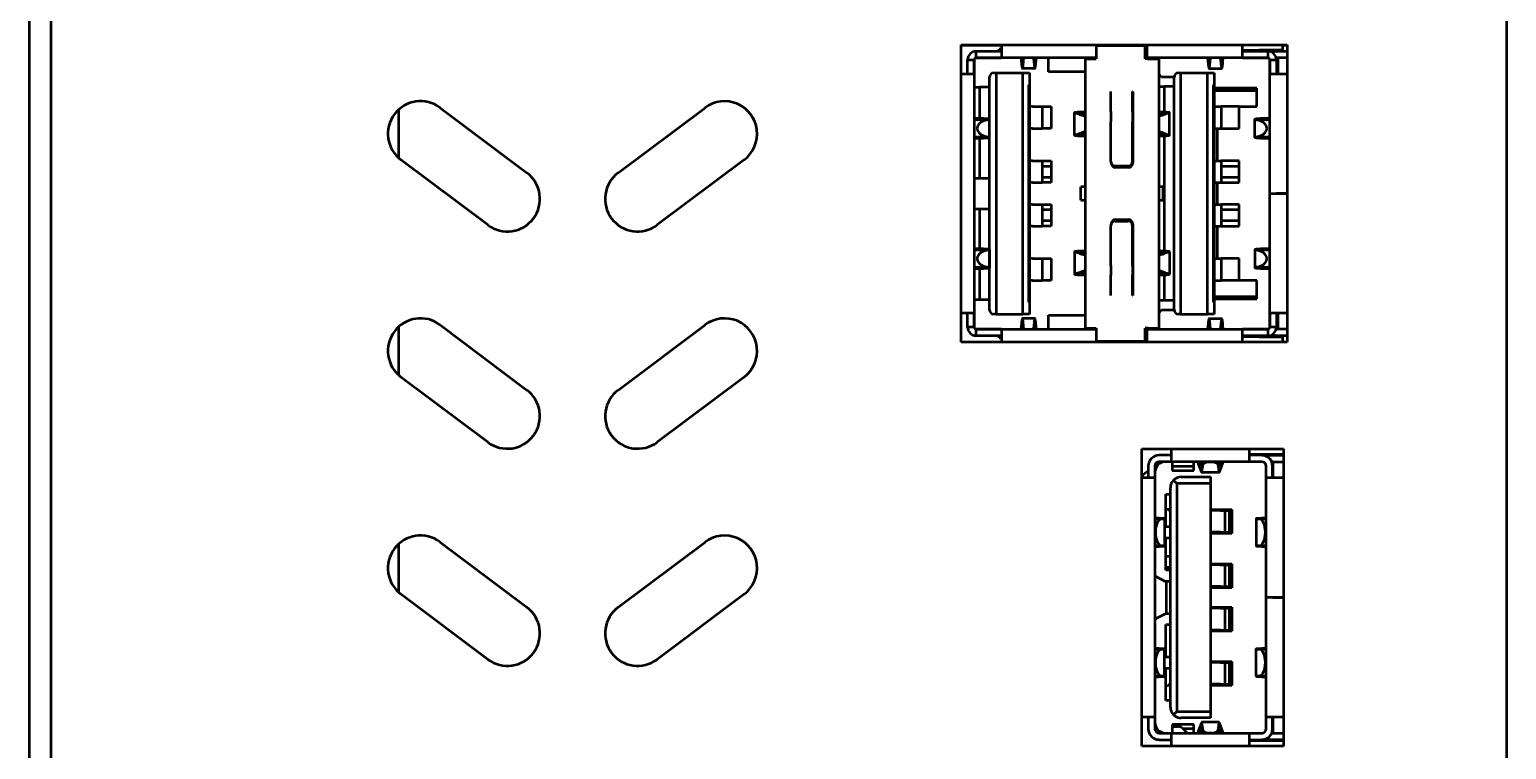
# Model space of a CAD drawing. Header units: millimetres. Extents: x 1642 to 3661, y -191 to 991.
# Drawn here: x 1944 to 2012, y 765.2 to 798.4 of the extents above; entities that cross this region are included whole.
import ezdxf

# ---------------------------------------------------------------- set-up
doc = ezdxf.new("R2010")
doc.units = ezdxf.units.MM
doc.header["$LTSCALE"] = 3.5
doc.layers.add('외형선(ISO)', color=7, linetype='Continuous', lineweight=50)

msp = doc.modelspace()

# ---------------------------------------------------------------- linework, layer by layer
at = {"layer": '외형선(ISO)'}
for p, q in [((1944.957, 725.062), (1944.957, 866.762)), ((2011.957, 865.762), (2011.957, 723.562)), ((1943.957, 753.262), (1943.957, 835.762)), ((1986.847, 797.662), (2001.867, 797.662)), ((1986.847, 783.962), (1986.847, 797.662)), ((1988.707, 797.662), (1988.707, 797.372)), ((1993.107, 797.604), (1993.107, 797.662)), ((1995.407, 797.662), (1995.407, 797.372)), ((1999.807, 797.372), (1999.807, 797.662)), ((2001.647, 797.662), (2001.647, 797.412)), ((2001.867, 797.662), (2001.867, 783.962)), ((1986.847, 797.639), (1988.707, 797.639)), ((1987.137, 796.962), (1987.447, 796.962)), ((1987.137, 796.312), (1987.137, 796.962)), ((1987.447, 796.962), (1987.447, 784.662)), ((1987.447, 796.312), (1987.447, 796.962)), ((1987.447, 796.962), (1987.447, 796.962)), ((1987.547, 797.372), (1988.707, 797.372)), ((1987.547, 797.062), (1987.547, 797.372)), ((1993.067, 797.062), (1987.547, 797.062)), ((1987.547, 797.062), (1988.707, 797.062)), ((1987.547, 797.062), (1987.547, 797.062)), ((1988.707, 797.462), (1988.597, 797.462)), ((1988.597, 797.372), (1988.597, 797.462)), ((1988.707, 797.372), (1988.707, 797.062)), ((1989.653, 796.631), (1989.61, 797.061)), ((1989.66, 796.897), (1989.643, 797.062)), ((1989.687, 797.062), (1989.676, 796.913)), ((1990.239, 796.913), (1990.227, 797.062)), ((1990.271, 797.062), (1990.255, 796.897)), ((1990.304, 797.061), (1990.262, 796.631)), ((1990.867, 796.41), (1990.867, 797.062)), ((1992.567, 797.014), (1993.067, 797.014)), ((1992.567, 797.014), (1992.567, 784.614)), ((1993.067, 797.604), (1993.067, 797.314)), ((1993.067, 797.314), (1993.067, 797.014)), ((1993.107, 797.639), (1995.407, 797.639)), ((1993.107, 797.624), (1995.327, 797.624)), ((1995.327, 797.314), (1995.327, 797.624)), ((1995.407, 797.412), (1995.327, 797.412)), ((1995.327, 797.372), (1995.407, 797.372)), ((1995.327, 797.014), (1995.327, 797.314)), ((2000.967, 797.062), (1995.327, 797.062)), ((1995.327, 797.062), (1995.407, 797.062)), ((1995.447, 797.014), (1995.327, 797.014)), ((1995.407, 797.372), (1995.407, 797.062)), ((1995.447, 797.014), (1995.947, 797.014)), ((1995.867, 797.014), (1995.867, 797.062)), ((1995.947, 797.014), (1995.947, 784.614)), ((1998.253, 796.631), (1998.21, 797.061)), ((1998.26, 796.897), (1998.243, 797.062)), ((1998.287, 797.062), (1998.276, 796.913)), ((1998.839, 796.913), (1998.827, 797.062)), ((1998.871, 797.062), (1998.855, 796.897)), ((1998.904, 797.061), (1998.862, 796.631)), ((1999.807, 797.412), (2000.564, 797.412)), ((1999.807, 797.062), (1999.807, 797.372)), ((1999.807, 797.372), (2000.967, 797.372)), ((1999.807, 797.062), (2000.967, 797.062)), ((2000.547, 797.412), (2000.587, 797.372)), ((2000.705, 797.412), (2000.564, 797.412)), ((2001.588, 797.412), (2000.705, 797.412)), ((2000.967, 797.372), (2000.967, 797.062)), ((2000.967, 797.362), (2001.867, 797.362)), ((2000.967, 797.062), (2000.967, 797.062)), ((2001.067, 796.962), (2001.067, 796.312)), ((2001.067, 796.962), (2001.067, 796.962)), ((2001.067, 790.813), (2001.067, 796.962)), ((2001.067, 796.962), (2001.377, 796.962)), ((2001.447, 797.062), (2001.355, 797.062)), ((2001.377, 796.962), (2001.377, 796.312)), ((2001.867, 797.062), (2001.447, 797.062)), ((2001.447, 796.312), (2001.447, 797.062)), ((2001.647, 797.412), (2001.588, 797.412)), ((2001.647, 797.639), (2001.867, 797.639)), ((2001.647, 797.402), (2001.647, 797.412)), ((2001.647, 797.402), (2001.647, 797.362)), ((1987.137, 796.312), (1986.847, 796.312)), ((1987.447, 796.312), (1987.137, 796.312)), ((1988.357, 796.362), (1988.457, 796.362)), ((1988.457, 796.362), (1988.457, 785.262)), ((1988.457, 796.362), (1989.697, 796.362)), ((1990.248, 796.562), (1989.667, 796.562)), ((1989.706, 796.946), (1989.684, 796.662)), ((1989.697, 796.362), (1989.997, 796.362)), ((1989.697, 785.262), (1989.697, 796.362)), ((1989.997, 796.362), (1989.997, 795.812)), ((1990.231, 796.662), (1990.209, 796.946)), ((1992.567, 796.41), (1990.867, 796.41)), ((1996.073, 796.162), (1995.947, 796.314)), ((1996.857, 796.362), (1996.957, 796.362)), ((1996.957, 796.362), (1996.957, 785.262)), ((1996.957, 796.362), (1998.197, 796.362)), ((1998.197, 796.362), (1998.497, 796.362)), ((1998.197, 785.262), (1998.197, 796.362)), ((1998.267, 796.562), (1998.848, 796.562)), ((1998.306, 796.946), (1998.284, 796.662)), ((1998.497, 796.362), (1998.497, 795.812)), ((1998.831, 796.662), (1998.809, 796.946)), ((2001.377, 796.312), (2001.067, 796.312)), ((2001.767, 796.312), (2001.377, 796.312)), ((1987.447, 795.712), (1987.697, 795.712)), ((1987.697, 795.712), (1987.697, 794.264)), ((1988.157, 795.712), (1987.697, 795.712)), ((1988.157, 785.462), (1988.157, 796.162)), ((1989.947, 795.812), (1989.947, 785.812)), ((1989.997, 795.812), (1989.947, 795.812)), ((1989.997, 795.812), (1989.997, 785.812)), ((1995.947, 795.737), (1996.197, 795.737)), ((1996.657, 796.162), (1996.073, 796.162)), ((1996.197, 795.737), (1996.197, 794.559)), ((1996.657, 795.737), (1996.197, 795.737)), ((1996.657, 785.462), (1996.657, 796.162)), ((1998.497, 795.812), (1998.447, 795.812)), ((1998.447, 795.812), (1998.447, 785.812)), ((1998.497, 795.812), (1998.497, 785.812)), ((2000.457, 795.662), (1998.497, 795.662)), ((1999.457, 795.662), (1999.457, 795.562)), ((2000.457, 794.812), (2000.457, 795.662)), ((1993.747, 795.285), (1993.747, 795.514)), ((1993.747, 794.584), (1993.747, 795.285)), ((1994.747, 795.514), (1994.757, 795.514)), ((1994.747, 795.285), (1994.747, 795.514)), ((1994.757, 795.36), (1994.747, 795.36)), ((1994.747, 794.584), (1994.747, 795.285)), ((1994.757, 795.514), (1994.757, 792.214)), ((1998.497, 795.562), (2000.457, 795.562)), ((1960.957, 792.444), (1960.957, 794.68)), ((1962.857, 794.762), (1966.857, 791.762)), ((1971.057, 791.762), (1975.057, 794.762)), ((1987.651, 794.246), (1987.447, 794.251)), ((1987.76, 794.262), (1987.454, 794.269)), ((1990.129, 794.812), (1989.997, 794.812)), ((1990.129, 794.812), (1990.581, 794.812)), ((1990.581, 794.812), (1990.997, 794.812)), ((1990.581, 794.812), (1990.581, 793.812)), ((1990.997, 794.812), (1990.997, 793.812)), ((1992.067, 793.498), (1992.067, 794.53)), ((1992.562, 794.567), (1992.418, 794.563)), ((1992.545, 794.546), (1992.567, 794.547)), ((1992.545, 794.513), (1992.545, 794.513)), ((1993.747, 794.584), (1993.747, 794.127)), ((1994.747, 794.584), (1994.747, 794.127)), ((1995.947, 794.547), (1995.969, 794.546)), ((1996.097, 794.563), (1995.953, 794.567)), ((1995.969, 794.513), (1995.97, 794.513)), ((1996.447, 793.498), (1996.447, 794.53)), ((1998.514, 794.812), (1998.497, 794.812)), ((1998.514, 794.812), (1998.821, 794.812)), ((1999.657, 794.812), (1998.821, 794.812)), ((1998.821, 794.812), (1998.821, 793.812)), ((1999.657, 794.812), (2000.457, 794.812)), ((1999.657, 793.812), (1999.657, 794.812)), ((2001.061, 794.269), (2000.755, 794.262)), ((2001.067, 794.251), (2000.863, 794.246)), ((1987.61, 794.211), (1987.712, 794.215)), ((1988.149, 793.394), (1988.149, 794.23)), ((1990.129, 793.812), (1989.997, 793.812)), ((1990.129, 793.812), (1990.581, 793.812)), ((1990.997, 793.812), (1990.581, 793.812)), ((1993.747, 792.287), (1993.747, 794.127)), ((1994.747, 792.287), (1994.747, 794.127)), ((1998.514, 793.812), (1998.497, 793.812)), ((1998.514, 793.812), (1998.821, 793.812)), ((1998.657, 792.312), (1998.657, 793.812)), ((1998.821, 793.812), (1999.657, 793.812)), ((2000.365, 793.394), (2000.365, 794.23)), ((2000.803, 794.215), (2000.905, 794.211)), ((1987.447, 793.373), (1987.651, 793.377)), ((1987.454, 793.355), (1987.76, 793.362)), ((1987.712, 793.409), (1987.61, 793.413)), ((1987.697, 793.36), (1987.697, 791.512)), ((1992.418, 793.465), (1992.562, 793.461)), ((1992.545, 793.515), (1992.545, 793.515)), ((1992.567, 793.48), (1992.545, 793.481)), ((1995.969, 793.481), (1995.947, 793.48)), ((1995.953, 793.461), (1996.097, 793.465)), ((1995.97, 793.515), (1995.969, 793.515)), ((1996.197, 793.468), (1996.197, 788.159)), ((2000.755, 793.362), (2001.061, 793.355)), ((2000.905, 793.413), (2000.803, 793.409)), ((2000.863, 793.377), (2001.067, 793.373)), ((1965.057, 789.362), (1961.057, 792.362)), ((1976.857, 792.362), (1972.857, 789.362)), ((1990.129, 792.312), (1989.997, 792.312)), ((1990.129, 792.312), (1990.581, 792.312)), ((1990.581, 792.312), (1990.997, 792.312)), ((1990.581, 792.312), (1990.581, 791.312)), ((1990.997, 792.312), (1990.997, 791.312)), ((1993.757, 792.214), (1993.757, 792.225)), ((1994.745, 792.26), (1994.757, 792.26)), ((1998.514, 792.312), (1998.497, 792.312)), ((1998.514, 792.312), (1998.821, 792.312)), ((1999.657, 792.312), (1998.821, 792.312)), ((1998.821, 792.312), (1998.821, 791.312)), ((1999.657, 791.312), (1999.657, 792.312)), ((1990.997, 792.062), (1990.581, 792.062)), ((1990.581, 791.562), (1990.997, 791.562)), ((1993.947, 792.087), (1994.547, 792.087)), ((1994.557, 792.014), (1993.957, 792.014)), ((1999.657, 792.062), (1998.821, 792.062)), ((1998.821, 791.562), (1999.657, 791.562)), ((1987.447, 791.512), (1987.452, 791.512)), ((1987.452, 791.512), (1988.053, 791.512)), ((1988.053, 791.512), (1988.157, 791.512)), ((1990.129, 791.312), (1989.997, 791.312)), ((1990.129, 791.312), (1990.581, 791.312)), ((1990.997, 791.312), (1990.581, 791.312)), ((1992.367, 790.501), (1992.367, 791.126)), ((1996.147, 790.501), (1996.147, 791.126)), ((1998.514, 791.312), (1998.497, 791.312)), ((1998.514, 791.312), (1998.821, 791.312)), ((1998.657, 790.312), (1998.657, 791.312)), ((1998.821, 791.312), (1999.657, 791.312)), ((1990.129, 790.312), (1989.997, 790.312)), ((1990.129, 790.312), (1990.581, 790.312)), ((1990.581, 790.312), (1990.997, 790.312)), ((1990.581, 790.312), (1990.581, 789.312)), ((1990.997, 790.312), (1990.997, 789.312)), ((1998.514, 790.312), (1998.497, 790.312)), ((1998.514, 790.312), (1998.821, 790.312)), ((1999.657, 790.312), (1998.821, 790.312)), ((1998.821, 790.312), (1998.821, 789.312)), ((1999.657, 789.312), (1999.657, 790.312)), ((2001.067, 790.813), (2001.377, 790.813)), ((2001.067, 790.811), (2001.377, 790.811)), ((2001.067, 784.662), (2001.067, 790.811)), ((2001.377, 790.813), (2001.867, 790.813)), ((2001.867, 790.811), (2001.377, 790.811)), ((2001.447, 790.811), (2001.447, 790.813)), ((1987.447, 790.112), (1987.452, 790.112)), ((1987.452, 790.112), (1988.053, 790.112)), ((1987.697, 790.112), (1987.697, 788.264)), ((1988.053, 790.112), (1988.157, 790.112)), ((1990.997, 790.062), (1990.581, 790.062)), ((1990.581, 789.562), (1990.997, 789.562)), ((1993.947, 789.54), (1994.547, 789.54)), ((1993.957, 789.614), (1994.557, 789.614)), ((1999.657, 790.062), (1998.821, 790.062)), ((1998.821, 789.562), (1999.657, 789.562)), ((1990.129, 789.312), (1989.997, 789.312)), ((1990.129, 789.312), (1990.581, 789.312)), ((1990.997, 789.312), (1990.581, 789.312)), ((1993.747, 787.5), (1993.747, 789.34)), ((1993.757, 789.403), (1993.757, 789.414)), ((1994.746, 789.364), (1994.757, 789.364)), ((1994.747, 787.5), (1994.747, 789.34)), ((1994.757, 789.414), (1994.757, 786.114)), ((1998.514, 789.312), (1998.497, 789.312)), ((1998.514, 789.312), (1998.821, 789.312)), ((1998.657, 787.812), (1998.657, 789.312)), ((1998.821, 789.312), (1999.657, 789.312)), ((1987.651, 788.246), (1987.447, 788.251)), ((1987.76, 788.262), (1987.454, 788.269)), ((1987.61, 788.211), (1987.712, 788.215)), ((1988.149, 788.23), (1988.149, 787.394)), ((1992.067, 788.13), (1992.067, 787.098)), ((1992.562, 788.167), (1992.418, 788.163)), ((1992.545, 788.146), (1992.567, 788.147)), ((1995.947, 788.147), (1995.969, 788.146)), ((1996.097, 788.163), (1995.953, 788.167)), ((1996.447, 788.13), (1996.447, 787.098)), ((2000.365, 788.23), (2000.365, 787.394)), ((2001.061, 788.269), (2000.755, 788.262)), ((2000.803, 788.215), (2000.905, 788.211)), ((2001.067, 788.251), (2000.863, 788.246)), ((1990.129, 787.812), (1989.997, 787.812)), ((1990.129, 787.812), (1990.581, 787.812)), ((1990.581, 787.812), (1990.997, 787.812)), ((1990.581, 787.812), (1990.581, 786.812)), ((1990.997, 787.812), (1990.997, 786.812)), ((1992.545, 788.113), (1992.545, 788.113)), ((1993.747, 787.5), (1993.747, 787.044)), ((1994.747, 787.5), (1994.747, 787.044)), ((1995.969, 788.113), (1995.97, 788.113)), ((1998.514, 787.812), (1998.497, 787.812)), ((1998.514, 787.812), (1998.821, 787.812)), ((1999.657, 787.812), (1998.821, 787.812)), ((1998.821, 787.812), (1998.821, 786.812)), ((1999.657, 786.812), (1999.657, 787.812)), ((1987.447, 787.373), (1987.651, 787.377)), ((1987.454, 787.355), (1987.76, 787.362)), ((1987.712, 787.409), (1987.61, 787.413)), ((1987.697, 787.36), (1987.697, 785.912)), ((1990.129, 786.812), (1989.997, 786.812)), ((1990.129, 786.812), (1990.581, 786.812)), ((1990.997, 786.812), (1990.581, 786.812)), ((1992.418, 787.065), (1992.562, 787.061)), ((1992.545, 787.115), (1992.545, 787.115)), ((1992.567, 787.08), (1992.545, 787.081)), ((1993.747, 786.342), (1993.747, 787.044)), ((1994.747, 786.342), (1994.747, 787.044)), ((1995.969, 787.081), (1995.947, 787.08)), ((1995.953, 787.061), (1996.097, 787.065)), ((1995.97, 787.115), (1995.969, 787.115)), ((1996.197, 787.068), (1996.197, 785.887)), ((1998.514, 786.812), (1998.497, 786.812)), ((1998.514, 786.812), (1998.821, 786.812)), ((1999.657, 786.812), (1998.821, 786.812)), ((2000.457, 786.812), (1999.657, 786.812)), ((2000.457, 785.962), (2000.457, 786.812)), ((2000.755, 787.362), (2001.061, 787.355)), ((2000.905, 787.413), (2000.803, 787.409)), ((2000.863, 787.377), (2001.067, 787.373)), ((1993.747, 786.114), (1993.747, 786.342)), ((1994.747, 786.114), (1994.747, 786.342)), ((1994.757, 786.264), (1994.747, 786.264)), ((1994.757, 786.114), (1994.747, 786.114)), ((1987.697, 785.912), (1987.447, 785.912)), ((1988.157, 785.912), (1987.697, 785.912)), ((1989.947, 785.812), (1989.997, 785.812)), ((1989.997, 785.812), (1989.997, 785.262)), ((1996.197, 785.887), (1995.947, 785.887)), ((1995.947, 785.31), (1996.074, 785.462)), ((1996.074, 785.462), (1996.657, 785.462)), ((1996.657, 785.887), (1996.197, 785.887)), ((1998.447, 785.812), (1998.497, 785.812)), ((1998.497, 786.062), (2000.457, 786.062)), ((1998.497, 785.962), (2000.457, 785.962)), ((1998.497, 785.812), (1998.497, 785.262)), ((1999.457, 785.962), (1999.457, 786.062)), ((1962.857, 784.762), (1966.857, 781.762)), ((1971.057, 781.762), (1975.057, 784.762)), ((1986.847, 785.312), (1987.137, 785.312)), ((1987.137, 784.662), (1987.137, 785.312)), ((1987.137, 785.312), (1987.447, 785.312)), ((1987.447, 784.662), (1987.447, 785.312)), ((1988.457, 785.262), (1988.357, 785.262)), ((1988.457, 785.262), (1989.697, 785.262)), ((1989.61, 784.563), (1989.653, 784.993)), ((1989.643, 784.562), (1989.66, 784.727)), ((1990.248, 785.062), (1989.667, 785.062)), ((1989.684, 784.962), (1989.706, 784.678)), ((1989.997, 785.262), (1989.697, 785.262)), ((1990.209, 784.678), (1990.231, 784.962)), ((1990.255, 784.727), (1990.271, 784.562)), ((1990.262, 784.993), (1990.304, 784.563)), ((1990.867, 785.214), (1992.567, 785.214)), ((1990.867, 784.562), (1990.867, 785.214)), ((1996.957, 785.262), (1996.857, 785.262)), ((1996.957, 785.262), (1998.197, 785.262)), ((1998.497, 785.262), (1998.197, 785.262)), ((1998.21, 784.563), (1998.253, 784.993)), ((1998.243, 784.562), (1998.26, 784.727)), ((1998.267, 785.062), (1998.848, 785.062)), ((1998.284, 784.962), (1998.306, 784.678)), ((1998.809, 784.678), (1998.831, 784.962)), ((1998.855, 784.727), (1998.871, 784.562)), ((1998.862, 784.993), (1998.904, 784.563)), ((2001.067, 785.312), (2001.377, 785.312)), ((2001.067, 785.312), (2001.067, 784.662)), ((2001.377, 785.312), (2001.767, 785.312)), ((2001.377, 785.312), (2001.377, 784.662)), ((2001.447, 784.562), (2001.447, 785.312)), ((1960.957, 782.444), (1960.957, 784.68)), ((1987.447, 784.662), (1987.137, 784.662)), ((1987.447, 784.662), (1987.447, 784.662)), ((1987.547, 784.252), (1987.547, 784.562)), ((1987.547, 784.562), (1987.547, 784.562)), ((1987.547, 784.562), (1993.067, 784.562)), ((1988.707, 784.562), (1987.547, 784.562)), ((1988.707, 784.252), (1987.547, 784.252)), ((1988.597, 784.162), (1988.597, 784.252)), ((1988.597, 784.162), (1988.707, 784.162)), ((1988.707, 784.562), (1988.707, 784.252)), ((1988.707, 784.252), (1988.707, 783.962)), ((1989.676, 784.711), (1989.687, 784.562)), ((1990.227, 784.562), (1990.239, 784.711)), ((1992.567, 784.614), (1993.067, 784.614)), ((1993.067, 784.614), (1993.067, 784.314)), ((1993.067, 784.314), (1993.067, 784.024)), ((1995.447, 784.614), (1995.327, 784.614)), ((1995.327, 784.314), (1995.327, 784.614)), ((1995.327, 784.562), (2000.967, 784.562)), ((1995.407, 784.562), (1995.327, 784.562)), ((1995.327, 784.004), (1995.327, 784.314)), ((1995.407, 784.252), (1995.327, 784.252)), ((1995.327, 784.212), (1995.407, 784.212)), ((1995.407, 784.562), (1995.407, 784.252)), ((1995.407, 784.252), (1995.407, 783.962)), ((1995.447, 784.614), (1995.947, 784.614)), ((1995.867, 784.562), (1995.867, 784.614)), ((1998.276, 784.711), (1998.287, 784.562)), ((1998.827, 784.562), (1998.839, 784.711)), ((2000.967, 784.562), (1999.807, 784.562)), ((1999.807, 784.252), (1999.807, 784.562)), ((2000.967, 784.252), (1999.807, 784.252)), ((1999.807, 783.962), (1999.807, 784.252)), ((2000.564, 784.212), (1999.807, 784.212)), ((2000.547, 784.212), (2000.587, 784.252)), ((2000.564, 784.212), (2000.705, 784.212)), ((2000.705, 784.212), (2001.588, 784.212)), ((2000.967, 784.562), (2000.967, 784.562)), ((2000.967, 784.562), (2000.967, 784.252)), ((2001.867, 784.262), (2000.967, 784.262)), ((2001.377, 784.662), (2001.067, 784.662)), ((2001.067, 784.662), (2001.067, 784.662)), ((2001.447, 784.562), (2001.355, 784.562)), ((2001.867, 784.562), (2001.447, 784.562)), ((2001.588, 784.212), (2001.647, 784.212)), ((2001.647, 784.262), (2001.647, 784.222)), ((2001.647, 784.222), (2001.647, 784.212)), ((2001.647, 784.212), (2001.647, 783.962)), ((2001.867, 783.962), (1986.847, 783.962)), ((1993.107, 783.962), (1993.107, 784.024)), ((1995.327, 784.004), (1993.107, 784.004)), ((1994.457, 783.962), (1994.457, 784.004)), ((1965.057, 779.362), (1961.057, 782.362)), ((1976.857, 782.362), (1972.857, 779.362)), ((1995.167, 779.062), (2001.687, 779.062)), ((1995.167, 765.362), (1995.167, 779.062)), ((1996.527, 778.762), (1995.967, 778.762)), ((1996.527, 779.062), (1996.527, 778.772)), ((1996.527, 778.772), (1996.527, 778.462)), ((2000.127, 778.772), (2000.127, 779.062)), ((2000.127, 778.812), (2001.687, 778.812)), ((2000.127, 778.462), (2000.127, 778.772)), ((2000.687, 778.762), (2000.127, 778.762)), ((2000.687, 778.762), (2001.687, 778.762)), ((2000.742, 778.812), (2000.692, 778.762)), ((2001.442, 778.812), (2001.492, 778.762)), ((2001.687, 779.062), (2001.687, 765.362)), ((1995.467, 778.262), (1995.467, 777.712)), ((1995.767, 778.262), (1995.767, 777.712)), ((1995.767, 778.262), (1995.777, 778.262)), ((1995.777, 778.262), (1995.867, 778.262)), ((1996.527, 778.462), (1995.967, 778.462)), ((2000.127, 778.462), (1996.527, 778.462)), ((1996.567, 778.462), (1996.567, 778.062)), ((1996.567, 778.262), (1997.567, 778.262)), ((1996.567, 778.062), (1997.567, 778.062)), ((1997.567, 778.062), (1997.567, 778.462)), ((1997.739, 778.446), (1997.739, 778.462)), ((1997.739, 778.446), (1997.91, 777.969)), ((1997.842, 778.462), (1997.912, 778.266)), ((1998.737, 777.959), (1997.917, 777.959)), ((1997.928, 778.292), (1997.955, 778.462)), ((1997.932, 778.006), (1997.986, 778.345)), ((1998.669, 778.345), (1998.722, 778.006)), ((1998.7, 778.462), (1998.727, 778.292)), ((1998.742, 778.266), (1998.813, 778.462)), ((1998.744, 777.969), (1998.916, 778.446)), ((1998.916, 778.462), (1998.916, 778.446)), ((2000.687, 778.462), (2000.127, 778.462)), ((2000.887, 777.712), (2000.887, 778.262)), ((2001.217, 778.462), (2001.146, 778.462)), ((2001.187, 777.712), (2001.187, 778.262)), ((2001.217, 778.462), (2001.687, 778.462)), ((2001.217, 777.712), (2001.217, 778.462)), ((1995.457, 777.712), (1995.167, 777.712)), ((1995.767, 777.712), (1995.457, 777.712)), ((1995.767, 777.712), (1995.767, 766.712)), ((1996.487, 767.162), (1996.487, 777.262)), ((1996.787, 777.462), (1996.634, 777.615)), ((1998.327, 777.462), (1996.787, 777.462)), ((1996.787, 777.462), (1996.787, 766.962)), ((1996.987, 777.762), (1998.327, 777.762)), ((1998.327, 777.762), (1998.327, 777.462)), ((1998.327, 777.462), (1998.327, 766.962)), ((2001.197, 777.712), (2000.887, 777.712)), ((2000.887, 772.213), (2000.887, 777.712)), ((2001.687, 777.712), (2001.197, 777.712)), ((1996.267, 775.462), (1996.267, 776.962)), ((1996.267, 776.962), (1996.487, 776.962)), ((1996.367, 776.262), (1996.267, 776.262)), ((1996.467, 776.162), (1996.467, 775.462)), ((1998.327, 776.262), (1999.307, 776.262)), ((1998.791, 776.212), (1998.327, 776.212)), ((1998.791, 776.212), (1999.008, 776.212)), ((1999.007, 776.262), (1999.007, 776.212)), ((1999.008, 776.212), (1999.207, 776.212)), ((1999.008, 775.212), (1999.008, 776.212)), ((1999.207, 776.262), (1999.207, 776.212)), ((1999.307, 776.212), (1999.207, 776.212)), ((1999.207, 775.212), (1999.207, 776.212)), ((1999.307, 776.262), (1999.307, 775.162)), ((1995.881, 775.847), (1995.767, 775.855)), ((1995.767, 775.83), (1995.872, 775.836)), ((1996.159, 775.85), (1995.782, 775.876)), ((1996.07, 775.828), (1996.145, 775.833)), ((1996.217, 775.842), (1996.217, 774.582)), ((1996.487, 775.462), (1996.267, 775.462)), ((1998.791, 775.212), (1998.327, 775.212)), ((1998.791, 775.212), (1999.008, 775.212)), ((1999.007, 775.212), (1999.007, 775.162)), ((1999.008, 775.212), (1999.207, 775.212)), ((1999.207, 775.212), (1999.207, 775.162)), ((1999.307, 775.212), (1999.207, 775.212)), ((2000.437, 775.842), (2000.437, 774.582)), ((2000.873, 775.876), (2000.496, 775.85)), ((2000.509, 775.833), (2000.584, 775.828)), ((2000.887, 775.855), (2000.774, 775.847)), ((2000.782, 775.836), (2000.887, 775.83)), ((1960.957, 772.444), (1960.957, 774.68)), ((1962.857, 774.762), (1966.857, 771.762)), ((1971.057, 771.762), (1975.057, 774.762)), ((1995.872, 774.588), (1995.767, 774.594)), ((1995.767, 774.569), (1995.881, 774.577)), ((1995.782, 774.547), (1996.159, 774.573)), ((1996.145, 774.591), (1996.07, 774.596)), ((1996.267, 773.462), (1996.267, 774.962)), ((1996.267, 774.962), (1996.487, 774.962)), ((1996.467, 774.962), (1996.467, 773.462)), ((1999.307, 775.162), (1998.327, 775.162)), ((2000.496, 774.573), (2000.873, 774.547)), ((2000.584, 774.596), (2000.509, 774.591)), ((2000.774, 774.577), (2000.887, 774.569)), ((2000.887, 774.594), (2000.782, 774.588)), ((1996.267, 774.12), (1996.467, 774.12)), ((1996.279, 772.928), (1995.78, 773.199)), ((1996.267, 773.609), (1996.467, 773.609)), ((1996.487, 773.462), (1996.267, 773.462)), ((1998.327, 773.762), (1999.307, 773.762)), ((1998.791, 773.712), (1998.327, 773.712)), ((1998.791, 773.712), (1999.008, 773.712)), ((1999.007, 773.762), (1999.007, 773.712)), ((1999.008, 773.712), (1999.207, 773.712)), ((1999.008, 772.712), (1999.008, 773.712)), ((1999.207, 773.762), (1999.207, 773.712)), ((1999.307, 773.712), (1999.207, 773.712)), ((1999.207, 772.712), (1999.207, 773.712)), ((1999.307, 773.762), (1999.307, 772.662)), ((1996.267, 772.934), (1996.267, 772.962)), ((1996.267, 772.962), (1996.487, 772.962)), ((1996.284, 772.923), (1996.284, 771.481)), ((1996.467, 772.962), (1996.467, 771.462)), ((1998.791, 772.712), (1998.327, 772.712)), ((1999.307, 772.662), (1998.327, 772.662)), ((1998.791, 772.712), (1999.008, 772.712)), ((1999.007, 772.712), (1999.007, 772.662)), ((1999.008, 772.712), (1999.207, 772.712)), ((1999.307, 772.712), (1999.207, 772.712)), ((1999.207, 772.712), (1999.207, 772.662)), ((1965.057, 769.362), (1961.057, 772.362)), ((1976.857, 772.362), (1972.857, 769.362)), ((2001.197, 772.213), (2000.887, 772.213)), ((2000.887, 766.712), (2000.887, 772.211)), ((2001.197, 772.211), (2000.887, 772.211)), ((2000.967, 772.211), (2000.967, 772.213)), ((2001.197, 772.213), (2001.687, 772.213)), ((2001.687, 772.211), (2001.197, 772.211)), ((1995.78, 771.224), (1996.279, 771.476)), ((1996.267, 771.462), (1996.267, 771.47)), ((1996.487, 771.462), (1996.267, 771.462)), ((1998.327, 771.762), (1999.307, 771.762)), ((1998.791, 771.712), (1998.327, 771.712)), ((1998.791, 771.712), (1999.008, 771.712)), ((1999.007, 771.762), (1999.007, 771.712)), ((1999.008, 771.712), (1999.207, 771.712)), ((1999.008, 770.712), (1999.008, 771.712)), ((1999.207, 771.762), (1999.207, 771.712)), ((1999.307, 771.712), (1999.207, 771.712)), ((1999.207, 770.712), (1999.207, 771.712)), ((1999.307, 771.762), (1999.307, 770.662)), ((1996.267, 769.462), (1996.267, 770.962)), ((1996.267, 770.962), (1996.487, 770.962)), ((1996.467, 770.962), (1996.467, 769.462)), ((1998.791, 770.712), (1998.327, 770.712)), ((1999.307, 770.662), (1998.327, 770.662)), ((1998.791, 770.712), (1999.008, 770.712)), ((1999.007, 770.712), (1999.007, 770.662)), ((1999.008, 770.712), (1999.207, 770.712)), ((1999.307, 770.712), (1999.207, 770.712)), ((1999.207, 770.712), (1999.207, 770.662)), ((1995.881, 769.847), (1995.767, 769.855)), ((1995.767, 769.83), (1995.872, 769.836)), ((1996.159, 769.85), (1995.782, 769.876)), ((1996.07, 769.828), (1996.145, 769.833)), ((1996.217, 768.582), (1996.217, 769.842)), ((2000.437, 768.582), (2000.437, 769.842)), ((2000.873, 769.876), (2000.496, 769.85)), ((2000.509, 769.833), (2000.584, 769.828)), ((2000.887, 769.855), (2000.774, 769.847)), ((2000.782, 769.836), (2000.887, 769.83)), ((1996.487, 769.462), (1996.267, 769.462)), ((1998.327, 769.262), (1999.307, 769.262)), ((1998.791, 769.212), (1998.327, 769.212)), ((1998.791, 769.212), (1999.008, 769.212)), ((1999.007, 769.262), (1999.007, 769.212)), ((1999.008, 769.212), (1999.207, 769.212)), ((1999.008, 768.212), (1999.008, 769.212)), ((1999.207, 769.262), (1999.207, 769.212)), ((1999.307, 769.212), (1999.207, 769.212)), ((1999.207, 768.212), (1999.207, 769.212)), ((1999.307, 769.262), (1999.307, 768.162)), ((1995.872, 768.588), (1995.767, 768.594)), ((1995.767, 768.569), (1995.881, 768.577)), ((1995.782, 768.547), (1996.159, 768.573)), ((1996.145, 768.591), (1996.07, 768.596)), ((1996.267, 767.462), (1996.267, 768.962)), ((1996.267, 768.962), (1996.487, 768.962)), ((1996.467, 768.962), (1996.467, 768.262)), ((2000.496, 768.573), (2000.873, 768.547)), ((2000.584, 768.596), (2000.509, 768.591)), ((2000.774, 768.577), (2000.887, 768.569)), ((2000.887, 768.594), (2000.782, 768.588)), ((1996.267, 768.162), (1996.367, 768.162)), ((1998.791, 768.212), (1998.327, 768.212)), ((1999.307, 768.162), (1998.327, 768.162)), ((1998.791, 768.212), (1999.008, 768.212)), ((1999.007, 768.212), (1999.007, 768.162)), ((1999.008, 768.212), (1999.207, 768.212)), ((1999.207, 768.212), (1999.207, 768.162)), ((1999.307, 768.212), (1999.207, 768.212)), ((1996.487, 767.462), (1996.267, 767.462)), ((1995.167, 766.712), (1995.457, 766.712)), ((1995.457, 766.712), (1995.767, 766.712)), ((1995.467, 766.712), (1995.467, 766.162)), ((1995.767, 766.712), (1995.767, 766.162)), ((1996.567, 766.362), (1996.567, 765.962)), ((1997.567, 766.362), (1996.567, 766.362)), ((1996.634, 766.808), (1996.787, 766.962)), ((1996.787, 766.962), (1998.327, 766.962)), ((1998.327, 766.662), (1996.987, 766.662)), ((1997.567, 765.962), (1997.567, 766.362)), ((1997.91, 766.455), (1997.739, 765.978)), ((1998.737, 766.464), (1997.917, 766.464)), ((1997.986, 766.079), (1997.932, 766.418)), ((1998.327, 766.962), (1998.327, 766.662)), ((1998.722, 766.418), (1998.669, 766.079)), ((1998.916, 765.978), (1998.744, 766.455)), ((2000.887, 766.162), (2000.887, 766.712)), ((2000.887, 766.712), (2001.197, 766.712)), ((2001.187, 766.162), (2001.187, 766.712)), ((2001.197, 766.712), (2001.687, 766.712)), ((2001.217, 765.962), (2001.217, 766.712)), ((1995.767, 766.162), (1995.777, 766.162)), ((1995.867, 766.162), (1995.777, 766.162)), ((1995.967, 765.962), (1996.527, 765.962)), ((1996.176, 765.97), (1996.167, 765.962)), ((1996.527, 765.962), (2000.127, 765.962)), ((1996.527, 765.962), (1996.527, 765.652)), ((1996.592, 766.262), (1996.843, 766.262)), ((1997.055, 766.174), (1997.267, 765.962)), ((1997.567, 766.162), (1997.067, 766.162)), ((1997.912, 766.158), (1997.842, 765.962)), ((1997.955, 765.962), (1997.928, 766.132)), ((1998.727, 766.132), (1998.7, 765.962)), ((1998.813, 765.962), (1998.742, 766.158)), ((2000.127, 765.962), (2000.687, 765.962)), ((2000.127, 765.652), (2000.127, 765.962)), ((2001.217, 765.962), (2001.146, 765.962)), ((2001.217, 765.962), (2001.687, 765.962)), ((2001.687, 765.362), (1995.167, 765.362)), ((1995.876, 765.67), (1995.867, 765.662)), ((1995.967, 765.662), (1995.867, 765.662)), ((1995.967, 765.662), (1996.527, 765.662)), ((1996.527, 765.652), (1996.527, 765.362)), ((2000.127, 765.662), (2000.687, 765.662)), ((2000.127, 765.362), (2000.127, 765.652)), ((2001.687, 765.612), (2000.127, 765.612)), ((2001.687, 765.662), (2000.687, 765.662)), ((2000.742, 765.612), (2000.692, 765.662)), ((2001.442, 765.612), (2001.492, 765.662))]:
    msp.add_line(p, q, dxfattribs=at)
for centre, radius, start, end in [((1987.547, 796.962), 0.4, 90, 180), ((1987.547, 796.962), 0.1, 90, 180), ((2000.967, 796.962), 0.4, 0, 90), ((2000.967, 796.962), 0.1, 0, 90), ((1988.357, 796.162), 0.2, 90, 180), ((1996.857, 796.162), 0.2, 90, 180), ((2001.767, 796.112), 0.2, 60, 90), ((1961.957, 793.562), 1.5, 53.1301, 233.1301), ((1975.957, 793.562), 1.5, 306.8699, 126.8699), ((1993.947, 792.287), 0.2, 180, 270), ((1993.957, 792.214), 0.2, 180, 270), ((1994.547, 792.287), 0.2, 270, 0), ((1994.557, 792.214), 0.2, 270, 0), ((1965.957, 790.562), 1.5, 233.1301, 53.1301), ((1971.957, 790.562), 1.5, 126.8699, 306.8699), ((1993.947, 789.34), 0.2, 90, 180), ((1993.957, 789.414), 0.2, 90, 180), ((1994.547, 789.34), 0.2, 0, 90), ((1994.557, 789.414), 0.2, 0, 90), ((1988.357, 785.462), 0.2, 180, 270), ((1996.857, 785.462), 0.2, 180, 270), ((1961.957, 783.562), 1.5, 53.1301, 233.1301), ((1975.957, 783.562), 1.5, 306.8699, 126.8699), ((2001.767, 785.512), 0.2, 270, 300), ((1987.547, 784.662), 0.4, 180, 270), ((1987.547, 784.662), 0.1, 180, 270), ((2000.967, 784.662), 0.4, 270, 0), ((2000.967, 784.662), 0.1, 270, 0), ((1965.957, 780.562), 1.5, 233.1301, 53.1301), ((1971.957, 780.562), 1.5, 126.8699, 306.8699), ((1995.967, 778.262), 0.5, 90, 180), ((2000.687, 778.262), 0.5, 0, 90), ((1996.209, 776.72), 1.5, 119.63019, 133.97942), ((1996.267, 777.962), 0.5, 90, 180), ((1995.967, 778.262), 0.2, 90, 180), ((2000.687, 778.262), 0.2, 0, 90), ((1996.987, 777.262), 0.5, 135, 180), ((1996.987, 777.262), 0.5, 90, 135), ((1996.367, 776.162), 0.1, 0, 90), ((1961.957, 773.562), 1.5, 53.1301, 233.1301), ((1975.957, 773.562), 1.5, 306.8699, 126.8699), ((1965.957, 770.562), 1.5, 233.1301, 53.1301), ((1971.957, 770.562), 1.5, 126.8699, 306.8699), ((1996.367, 768.262), 0.1, 270, 0), ((1996.987, 767.162), 0.5, 180, 225), ((1996.267, 766.462), 0.5, 180, 270), ((1996.987, 767.162), 0.5, 225, 270), ((1995.967, 766.162), 0.5, 180, 270), ((1995.967, 766.162), 0.2, 180, 270), ((1996.592, 765.962), 0.3, 90, 94.63916), ((1996.843, 765.962), 0.3, 45, 90), ((2000.687, 766.162), 0.5, 270, 0), ((2000.687, 766.162), 0.2, 270, 0)]:
    msp.add_arc(centre, radius, start, end, dxfattribs=at)
for centre, major_axis, ratio, start_param, end_param in [((1989.61, 797.052), (0, 0.01), 0.051034, 5.803001, 6.283185), ((1989.957, 796.938), (0.252, 0), 0.656987, 2.291073, 3.090603), ((1989.957, 796.938), (0.252, 0), 0.656987, 0.050989, 0.85052), ((1990.304, 797.052), (0, 0.01), 0.051034, 0, 0.480184), ((1998.21, 797.052), (0, -0.01), 0.051034, 2.661408, 3.141593), ((1998.557, 796.938), (0.252, 0), 0.656987, 2.291073, 3.090603), ((1998.557, 796.938), (0.252, 0), 0.656987, 0.050989, 0.85052), ((1998.904, 797.052), (0, -0.01), 0.051034, 3.141593, 3.621777), ((1989.667, 797.172), (0, 0.61), 0.051034, 2.661408, 3.722864), ((1989.667, 797.172), (0, 0.31), 0.051034, 2.661408, 3.722864), ((1990.248, 797.172), (0, 0.61), 0.051034, 2.560321, 3.621777), ((1990.248, 797.172), (0, 0.31), 0.051034, 2.560321, 3.621777), ((1998.267, 797.172), (0, -0.61), 0.051034, 5.803001, 6.864457), ((1998.267, 797.172), (0, -0.31), 0.051034, 5.803001, 6.864457), ((1998.848, 797.172), (0, -0.61), 0.051034, 5.701914, 6.76337), ((1998.848, 797.172), (0, -0.31), 0.051034, 5.701914, 6.76337), ((1987.457, 794.269), (-0.01, 0), 0.056964, 0, 1.201074), ((1987.539, 794.23), (-0.31, 0), 0.056964, 2.161355, 4.342666), ((1987.539, 794.23), (-0.61, 0), 0.056964, 2.578338, 4.342666), ((1992.677, 794.53), (0.61, 0), 0.059774, 2.010142, 3.61879), ((1992.677, 794.53), (0.31, 0), 0.059774, 2.010142, 4.270083), ((1991.776, 794.014), (-1.064, 0), 0.469982, 3.873415, 4.064545), ((1992.481, 794.014), (-1.064, 0), 0.469982, 4.631304, 4.651901), ((1992.557, 794.567), (0.01, 0), 0.059774, 5.151735, 6.283185), ((1995.957, 794.567), (0.01, 0), 0.059774, 3.141593, 4.273043), ((1996.033, 794.014), (1.064, 0), 0.469982, 1.631284, 1.651882), ((1996.739, 794.014), (1.064, 0), 0.469982, 2.218641, 2.40977), ((1995.837, 794.53), (0.31, 0), 0.059774, 5.154695, 7.414636), ((1995.837, 794.53), (0.61, 0), 0.059774, 5.805988, 7.414636), ((2000.975, 794.23), (-0.61, 0), 0.056964, 5.082112, 6.84644), ((2000.975, 794.23), (-0.31, 0), 0.056964, 5.082112, 7.263423), ((2001.057, 794.269), (-0.01, 0), 0.056964, 1.940519, 3.141593), ((1987.644, 793.812), (0.597, 0), 0.670365, 1.627699, 1.906713), ((1988.183, 793.812), (0.597, 0), 0.670365, 2.105193, 4.177993), ((1991.776, 794.014), (-1.064, 0), 0.469982, 2.218641, 2.40977), ((1996.739, 794.014), (1.064, 0), 0.469982, 3.873415, 4.064545), ((2000.332, 793.812), (-0.597, 0), 0.670365, 2.105193, 4.177993), ((2000.871, 793.812), (-0.597, 0), 0.670365, 4.376472, 4.655487), ((1987.644, 793.812), (0.597, 0), 0.670365, 4.376472, 4.655487), ((1987.457, 793.354), (-0.01, 0), 0.056964, 5.082112, 6.283185), ((1987.539, 793.394), (-0.31, 0), 0.056964, 1.940519, 4.12183), ((1987.539, 793.394), (-0.61, 0), 0.056964, 1.940519, 3.704847), ((1992.677, 793.498), (0.61, 0), 0.059774, 2.664395, 4.273043), ((1992.677, 793.498), (0.31, 0), 0.059774, 2.013102, 4.273043), ((1992.481, 794.014), (-1.064, 0), 0.469982, 1.631284, 1.651882), ((1992.557, 793.46), (0.01, 0), 0.059774, 0, 1.13145), ((1996.033, 794.014), (1.064, 0), 0.469982, 4.631304, 4.651901), ((1995.957, 793.46), (0.01, 0), 0.059774, 2.010142, 3.141593), ((1995.837, 793.498), (0.31, 0), 0.059774, 5.151735, 7.411676), ((1995.837, 793.498), (0.61, 0), 0.059774, 5.151735, 6.760383), ((2000.975, 793.394), (-0.61, 0), 0.056964, 5.71993, 7.484259), ((2000.975, 793.394), (-0.31, 0), 0.056964, 5.302948, 7.484259), ((2000.871, 793.812), (-0.597, 0), 0.670365, 1.627699, 1.906713), ((2001.057, 793.354), (-0.01, 0), 0.056964, 3.141593, 4.342666), ((1992.677, 791.126), (-0.31, 0), 0.001826, 5.456637, 6.283185), ((1992.257, 791.152), (-0.31, 0), 0.111375, 2.315045, 3.141593), ((1996.257, 791.152), (-0.31, 0), 0.111375, 0, 0.826548), ((1995.837, 791.126), (0.31, 0), 0.001826, 0, 0.826548), ((1992.677, 790.501), (-0.31, 0), 0.001826, 0, 0.826548), ((1992.257, 790.475), (-0.31, 0), 0.111375, 3.141593, 3.96814), ((1996.257, 790.475), (-0.31, 0), 0.111375, 5.456638, 6.283185), ((1995.837, 790.501), (0.31, 0), 0.001826, 5.456637, 6.283185), ((1987.457, 788.269), (0.01, 0), 0.056964, 3.141593, 4.342666), ((1987.644, 787.812), (0.597, 0), 0.670365, 1.627699, 1.906713), ((1988.183, 787.812), (0.597, 0), 0.670365, 2.105193, 4.177993), ((1987.539, 788.23), (0.31, 0), 0.056964, 5.302948, 7.484259), ((1987.539, 788.23), (0.61, 0), 0.056964, 5.71993, 7.484259), ((1992.677, 788.13), (-0.61, 0), 0.059774, 5.151735, 6.760383), ((1992.677, 788.13), (-0.31, 0), 0.059774, 5.151735, 7.411676), ((1992.557, 788.167), (-0.01, 0), 0.059774, 2.010142, 3.141593), ((1995.957, 788.167), (-0.01, 0), 0.059774, 0, 1.13145), ((1995.837, 788.13), (-0.31, 0), 0.059774, 2.013102, 4.273043), ((1995.837, 788.13), (-0.61, 0), 0.059774, 2.664395, 4.273043), ((2000.975, 788.23), (0.61, 0), 0.056964, 1.940519, 3.704847), ((2000.332, 787.812), (-0.597, 0), 0.670365, 2.105193, 4.177993), ((2000.975, 788.23), (0.31, 0), 0.056964, 1.940519, 4.12183), ((2000.871, 787.812), (-0.597, 0), 0.670365, 4.376472, 4.655487), ((2001.057, 788.269), (0.01, 0), 0.056964, 5.082112, 6.283185), ((1991.776, 787.614), (-1.064, 0), 0.469982, 3.873415, 4.064545), ((1992.481, 787.614), (-1.064, 0), 0.469982, 4.631304, 4.651901), ((1996.033, 787.614), (1.064, 0), 0.469982, 1.631284, 1.651882), ((1996.739, 787.614), (1.064, 0), 0.469982, 2.218641, 2.40977), ((1987.644, 787.812), (0.597, 0), 0.670365, 4.376472, 4.655487), ((1987.457, 787.354), (0.01, 0), 0.056964, 1.940519, 3.141593), ((1987.539, 787.394), (0.31, 0), 0.056964, 5.082112, 7.263423), ((1987.539, 787.394), (0.61, 0), 0.056964, 5.082112, 6.84644), ((1992.677, 787.098), (-0.61, 0), 0.059774, 5.805988, 7.414636), ((1992.677, 787.098), (-0.31, 0), 0.059774, 5.154695, 7.414636), ((1991.776, 787.614), (-1.064, 0), 0.469982, 2.218641, 2.40977), ((1992.481, 787.614), (-1.064, 0), 0.469982, 1.631284, 1.651882), ((1992.557, 787.06), (-0.01, 0), 0.059774, 3.141593, 4.273043), ((1996.739, 787.614), (1.064, 0), 0.469982, 3.873415, 4.064545), ((1996.033, 787.614), (1.064, 0), 0.469982, 4.631304, 4.651901), ((1995.957, 787.06), (-0.01, 0), 0.059774, 5.151735, 6.283185), ((1995.837, 787.098), (-0.31, 0), 0.059774, 2.010142, 4.270083), ((1995.837, 787.098), (-0.61, 0), 0.059774, 2.010142, 3.61879), ((2000.975, 787.394), (0.61, 0), 0.056964, 2.578338, 4.342666), ((2000.975, 787.394), (0.31, 0), 0.056964, 2.161355, 4.342666), ((2000.871, 787.812), (-0.597, 0), 0.670365, 1.627699, 1.906713), ((2001.057, 787.354), (0.01, 0), 0.056964, 0, 1.201074), ((1989.667, 784.452), (0, 0.61), 0.051034, 5.701914, 6.76337), ((1989.667, 784.452), (0, 0.31), 0.051034, 5.701914, 6.76337), ((1990.248, 784.452), (0, 0.61), 0.051034, 5.803001, 6.864457), ((1990.248, 784.452), (0, 0.31), 0.051034, 5.803001, 6.864457), ((1998.267, 784.452), (0, -0.61), 0.051034, 2.560321, 3.621777), ((1998.267, 784.452), (0, -0.31), 0.051034, 2.560321, 3.621777), ((1998.848, 784.452), (0, -0.61), 0.051034, 2.661408, 3.722864), ((1998.848, 784.452), (0, -0.31), 0.051034, 2.661408, 3.722864), ((1989.61, 784.572), (0, 0.01), 0.051034, 3.141593, 3.621777), ((1989.957, 784.686), (-0.252, 0), 0.656987, 0.050989, 0.85052), ((1989.957, 784.686), (-0.252, 0), 0.656987, 2.291073, 3.090603), ((1990.304, 784.572), (0, 0.01), 0.051034, 2.661408, 3.141593), ((1998.21, 784.572), (0, -0.01), 0.051034, 0, 0.480184), ((1998.557, 784.686), (-0.252, 0), 0.656987, 0.050989, 0.85052), ((1998.557, 784.686), (-0.252, 0), 0.656987, 2.291073, 3.090603), ((1998.904, 784.572), (0, -0.01), 0.051034, 5.803001, 6.283185), ((1997.729, 776.756), (-0.002, 1.706), 0.05856, 6.165723, 6.230712), ((1997.917, 778.959), (0, 1), 0.049937, 3.003485, 3.447633), ((1997.917, 778.959), (0, 0.7), 0.049937, 3.003485, 3.447633), ((1998.327, 778.339), (-0.342, 0), 0.315967, 3.191488, 6.23329), ((1998.737, 778.959), (0, 1), 0.049937, 2.835553, 3.279701), ((1998.737, 778.959), (0, 0.7), 0.049937, 2.835553, 3.279701), ((1998.927, 776.756), (0, 1.706), 0.058646, 0.05242, 0.1174), ((1995.967, 775.878), (0.2, 0), 0.027846, 3.141593, 3.526877), ((1996.078, 775.212), (0, 0.617), 0.456061, 0.027839, 3.113754), ((1995.417, 775.842), (0.5, 0), 0.027846, 5.855302, 6.66847), ((1995.417, 775.842), (0.8, 0), 0.027846, 5.855302, 6.66847), ((2001.237, 775.842), (0.8, 0), 0.027846, 2.756308, 3.569476), ((2000.576, 775.212), (0, -0.617), 0.456061, 0.027839, 3.113754), ((2001.237, 775.842), (0.5, 0), 0.027846, 2.756308, 3.569476), ((2000.687, 775.878), (0.2, 0), 0.027846, 5.897901, 6.283185), ((1995.967, 774.545), (0.2, 0), 0.027846, 2.756308, 3.141593), ((1995.417, 774.582), (0.5, 0), 0.027846, 5.897901, 6.711068), ((1995.417, 774.582), (0.8, 0), 0.027846, 5.897901, 6.711068), ((2001.237, 774.582), (0.8, 0), 0.027846, 2.71371, 3.526877), ((2001.237, 774.582), (0.5, 0), 0.027846, 2.71371, 3.526877), ((2000.687, 774.545), (0.2, 0), 0.027846, 0, 0.385284), ((1997.467, 773.212), (1.7, 0), 0.065355, 3.141593, 3.261676), ((1995.674, 772.923), (0.61, 0), 0.065355, 0, 0.120083), ((1997.467, 771.212), (1.7, 0), 0.06084, 3.021509, 3.141593), ((1995.674, 771.481), (0.61, 0), 0.06084, 6.163102, 6.283185), ((1995.967, 769.878), (-0.2, 0), 0.027846, 0, 0.385284), ((1996.078, 769.212), (0, 0.617), 0.456061, 0.027839, 3.113754), ((1995.417, 769.842), (-0.5, 0), 0.027846, 2.71371, 3.526877), ((1995.417, 769.842), (-0.8, 0), 0.027846, 2.71371, 3.526877), ((2001.237, 769.842), (-0.8, 0), 0.027846, 5.897901, 6.711068), ((2000.576, 769.212), (0, -0.617), 0.456061, 0.027839, 3.113754), ((2001.237, 769.842), (-0.5, 0), 0.027846, 5.897901, 6.711068), ((2000.687, 769.878), (-0.2, 0), 0.027846, 2.756308, 3.141593), ((1995.967, 768.545), (-0.2, 0), 0.027846, 5.897901, 6.283185), ((1995.417, 768.582), (-0.5, 0), 0.027846, 2.756308, 3.569476), ((1995.417, 768.582), (-0.8, 0), 0.027846, 2.756308, 3.569476), ((2001.237, 768.582), (-0.8, 0), 0.027846, 5.855302, 6.66847), ((2001.237, 768.582), (-0.5, 0), 0.027846, 5.855302, 6.66847), ((2000.687, 768.545), (-0.2, 0), 0.027846, 3.141593, 3.526877), ((1997.917, 765.464), (0, 1), 0.049937, 5.977145, 6.421293), ((1998.737, 765.464), (0, 1), 0.049937, 6.145077, 6.589225), ((1997.727, 767.662), (0, 1.7), 0.049937, 3.141593, 3.279701), ((1997.917, 765.464), (0, 0.7), 0.049937, 5.977145, 6.421293), ((1998.327, 766.085), (0.342, 0), 0.315967, 3.191488, 6.23329), ((1998.737, 765.464), (0, 0.7), 0.049937, 6.145077, 6.589225), ((1998.927, 767.662), (0, 1.7), 0.049937, 3.003485, 3.141593)]:
    msp.add_ellipse(centre, major_axis=major_axis, ratio=ratio, start_param=start_param, end_param=end_param, dxfattribs=at)
for points, knots in [([(1992.135, 794.513), (1992.145, 794.512), (1992.155, 794.51), (1992.221, 794.493), (1992.298, 794.458), (1992.396, 794.42), (1992.407, 794.416), (1992.418, 794.412)], [-0.50998977, -0.50998977, -0.50998977, -0.50998977, -0.50417612, -0.50417612, -0.4730242, -0.4730242, -0.46927278, -0.46927278, -0.46927278, -0.46927278]), ([(1996.097, 794.412), (1996.106, 794.416), (1996.115, 794.419), (1996.211, 794.455), (1996.286, 794.49), (1996.355, 794.509), (1996.368, 794.511), (1996.379, 794.513)], [0.32093293, 0.32093293, 0.32093293, 0.32093293, 0.32405149, 0.32405149, 0.35449419, 0.35449419, 0.36149432, 0.36149432, 0.36149432, 0.36149432]), ([(1987.879, 794.156), (1987.925, 794.174), (1987.967, 794.191), (1988.021, 794.206), (1988.039, 794.21), (1988.055, 794.211)], [-0.34125844, -0.34125844, -0.34125844, -0.34125844, -0.32420443, -0.32420443, -0.31580446, -0.31580446, -0.31580446, -0.31580446]), ([(1992.418, 793.615), (1992.407, 793.611), (1992.396, 793.607), (1992.298, 793.57), (1992.221, 793.535), (1992.155, 793.518), (1992.145, 793.516), (1992.135, 793.515)], [-0.11989026, -0.11989026, -0.11989026, -0.11989026, -0.11613884, -0.11613884, -0.08498692, -0.08498692, -0.07917326, -0.07917326, -0.07917326, -0.07917326]), ([(1996.379, 793.515), (1996.37, 793.516), (1996.36, 793.518), (1996.293, 793.535), (1996.217, 793.57), (1996.118, 793.607), (1996.108, 793.611), (1996.097, 793.615)], [-0.21540825, -0.21540825, -0.21540825, -0.21540825, -0.2095946, -0.2095946, -0.17844268, -0.17844268, -0.17469126, -0.17469126, -0.17469126, -0.17469126]), ([(2000.46, 794.211), (2000.476, 794.21), (2000.493, 794.206), (2000.547, 794.191), (2000.589, 794.174), (2000.636, 794.156)], [-0.43990447, -0.43990447, -0.43990447, -0.43990447, -0.4315045, -0.4315045, -0.41445049, -0.41445049, -0.41445049, -0.41445049]), ([(1988.055, 793.413), (1988.039, 793.414), (1988.021, 793.418), (1987.967, 793.433), (1987.925, 793.449), (1987.879, 793.468)], [-0.18800149, -0.18800149, -0.18800149, -0.18800149, -0.17960152, -0.17960152, -0.16254751, -0.16254751, -0.16254751, -0.16254751]), ([(2000.636, 793.468), (2000.589, 793.449), (2000.547, 793.433), (2000.493, 793.418), (2000.476, 793.414), (2000.46, 793.413)], [-0.08935546, -0.08935546, -0.08935546, -0.08935546, -0.07230145, -0.07230145, -0.06390148, -0.06390148, -0.06390148, -0.06390148]), ([(1987.879, 788.156), (1987.925, 788.174), (1987.967, 788.191), (1988.021, 788.206), (1988.039, 788.21), (1988.055, 788.211)], [-0.08935546, -0.08935546, -0.08935546, -0.08935546, -0.07230145, -0.07230145, -0.06390148, -0.06390148, -0.06390148, -0.06390148]), ([(2000.46, 788.211), (2000.476, 788.21), (2000.493, 788.206), (2000.547, 788.191), (2000.589, 788.174), (2000.636, 788.156)], [-0.18800149, -0.18800149, -0.18800149, -0.18800149, -0.17960152, -0.17960152, -0.16254751, -0.16254751, -0.16254751, -0.16254751]), ([(1988.055, 787.413), (1988.039, 787.414), (1988.021, 787.418), (1987.967, 787.433), (1987.925, 787.449), (1987.879, 787.468)], [-0.43990447, -0.43990447, -0.43990447, -0.43990447, -0.4315045, -0.4315045, -0.41445049, -0.41445049, -0.41445049, -0.41445049]), ([(1992.135, 788.113), (1992.145, 788.112), (1992.155, 788.11), (1992.221, 788.093), (1992.298, 788.058), (1992.396, 788.02), (1992.407, 788.016), (1992.418, 788.012)], [-0.21540825, -0.21540825, -0.21540825, -0.21540825, -0.2095946, -0.2095946, -0.17844268, -0.17844268, -0.17469126, -0.17469126, -0.17469126, -0.17469126]), ([(1996.097, 788.012), (1996.108, 788.016), (1996.118, 788.02), (1996.217, 788.058), (1996.293, 788.093), (1996.36, 788.11), (1996.37, 788.112), (1996.379, 788.113)], [-0.11989026, -0.11989026, -0.11989026, -0.11989026, -0.11613884, -0.11613884, -0.08498692, -0.08498692, -0.07917326, -0.07917326, -0.07917326, -0.07917326]), ([(2000.636, 787.468), (2000.589, 787.449), (2000.547, 787.433), (2000.493, 787.418), (2000.476, 787.414), (2000.46, 787.413)], [-0.34125844, -0.34125844, -0.34125844, -0.34125844, -0.32420443, -0.32420443, -0.31580446, -0.31580446, -0.31580446, -0.31580446]), ([(1992.418, 787.215), (1992.409, 787.212), (1992.4, 787.208), (1992.304, 787.173), (1992.228, 787.138), (1992.159, 787.119), (1992.147, 787.116), (1992.135, 787.115)], [0.32093293, 0.32093293, 0.32093293, 0.32093293, 0.32405149, 0.32405149, 0.35449419, 0.35449419, 0.36149432, 0.36149432, 0.36149432, 0.36149432]), ([(1996.379, 787.115), (1996.37, 787.116), (1996.36, 787.118), (1996.293, 787.135), (1996.217, 787.17), (1996.118, 787.207), (1996.108, 787.211), (1996.097, 787.215)], [-0.50998977, -0.50998977, -0.50998977, -0.50998977, -0.50417612, -0.50417612, -0.4730242, -0.4730242, -0.46927278, -0.46927278, -0.46927278, -0.46927278]), ([(1997.733, 778.46), (1997.732, 778.46), (1997.73, 778.46), (1997.728, 778.461), (1997.725, 778.461), (1997.722, 778.461), (1997.717, 778.461), (1997.713, 778.461), (1997.707, 778.462), (1997.701, 778.462), (1997.692, 778.462), (1997.681, 778.462), (1997.67, 778.462), (1997.664, 778.462), (1997.658, 778.462), (1997.652, 778.462), (1997.645, 778.462), (1997.639, 778.462), (1997.633, 778.462)], [0.055381, 0.055381, 0.055381, 0.055381, 0.301109, 0.301109, 0.301109, 0.548933, 0.548933, 0.548933, 0.800019, 0.800019, 0.800019, 1.181965, 1.181965, 1.181965, 1.376018, 1.376018, 1.376018, 1.570796, 1.570796, 1.570796, 1.570796]), ([(1999.022, 778.462), (1999.014, 778.462), (1999.005, 778.462), (1998.997, 778.462), (1998.989, 778.462), (1998.981, 778.462), (1998.974, 778.462), (1998.966, 778.462), (1998.96, 778.462), (1998.953, 778.462), (1998.944, 778.462), (1998.937, 778.461), (1998.931, 778.461), (1998.929, 778.461), (1998.927, 778.461), (1998.925, 778.46), (1998.923, 778.46), (1998.922, 778.46), (1998.922, 778.46)], [1.570796, 1.570796, 1.570796, 1.570796, 1.830108, 1.830108, 1.830108, 2.087722, 2.087722, 2.087722, 2.342371, 2.342371, 2.342371, 2.716447, 2.716447, 2.716447, 2.901814, 2.901814, 2.901814, 3.08621, 3.08621, 3.08621, 3.08621])]:
    msp.add_open_spline(points, degree=3, knots=knots, dxfattribs=at)

doc.saveas('drawing.dxf')
